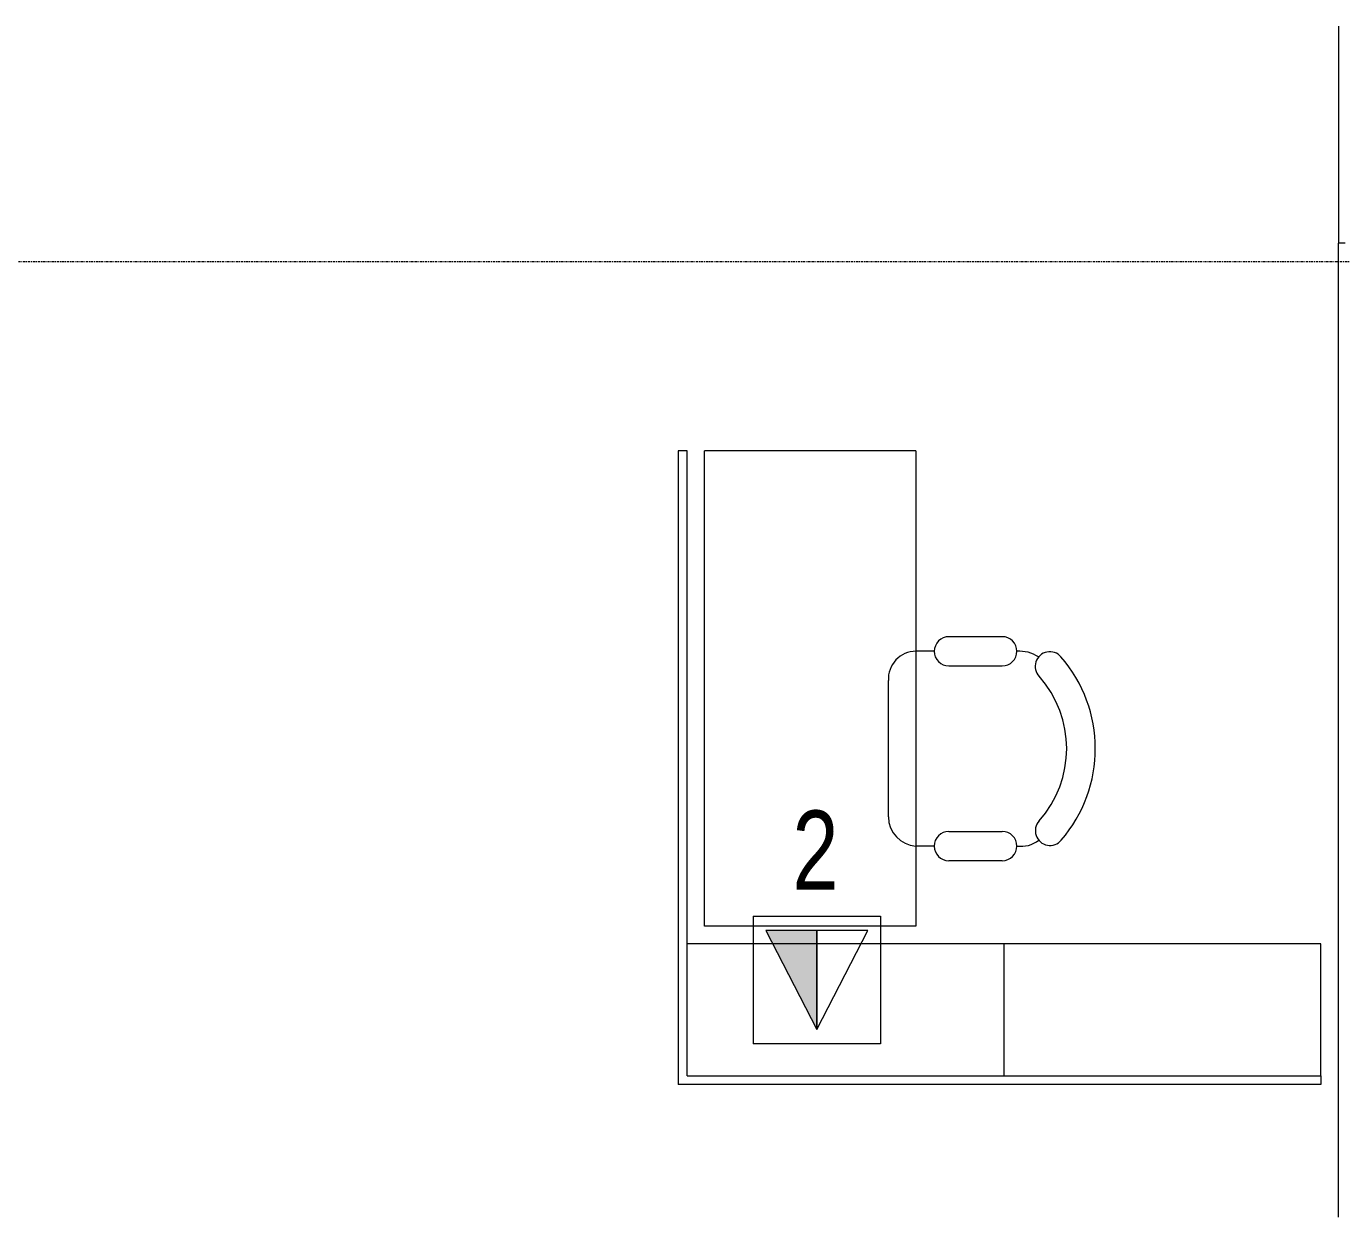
# Model space of a CAD drawing. Header units: inches. Extents: x -1205 to 1409, y -1117 to 895.
# Drawn here: x -513.1 to -363.7, y -698 to -563 of the extents above; entities that cross this region are included whole.
import ezdxf

# ---------------------------------------------------------------- set-up
doc = ezdxf.new("R2010")
doc.units = ezdxf.units.IN
doc.header["$MEASUREMENT"] = 0
doc.linetypes.add('Grid Line 1_4_', pattern=[0.4375, 0.25, -0.0625, 0.0625, -0.0625])
for name, color, linetype, lineweight in [('A-ANNO-NOTE', 131, 'Continuous', 9), ('A-GENM', 13, 'Continuous', 9), ('I-WALL', 2, 'Continuous', 13), ('S-GRID', 1, 'Continuous', 9)]:
    doc.layers.add(name, color=color, linetype=linetype, lineweight=lineweight)
doc.styles.add('Arial_1', font='arial.ttf', dxfattribs={"width": 0.75, "height": 9})

# ---------------------------------------------------------------- blocks, each defined once
blk = doc.blocks.new('Basic Wall _ Metal Stud - 5 3_8_ - Acoustic Plywood Face Pattern to deck - ___-2777457-8TH FLOOR TELECOM PLAN')
at = {"layer": 'I-WALL', "color": 253}
for p in [(-364.03, -562.99), (-363.28, -587.62)]:
    blk.add_line(p, (-364.03, -587.62), dxfattribs=at)
blk = doc.blocks.new('Basic Wall _ Metal Stud - 5 3_8_ - Acoustic Plywood Face Pattern to deck - ___-2777458-8TH FLOOR TELECOM PLAN')
at = {"layer": 'I-WALL', "color": 253}
blk.add_line((-364.03, -698.31), (-364.03, -587.62), dxfattribs=at)
blk = doc.blocks.new('HR Workstation 8TH FLOOR - HR Workstation 8TH FLOOR-5057647-8TH FLOOR TELECOM PLAN')
at = {"layer": 'A-GENM', "color": 53}
for p, q in [((37.47, 72), (22.47, 72)), ((22.47, 72), (22.47, 0)), ((37.47, 0), (37.47, 72)), ((37.47, 72), (38.47, 72)), ((38.47, 72), (38.47, -1)), ((22.47, 36), (37.47, 36)), ((-12.43, 35.81), (-12.43, 29.75)), ((-9.11, 29.74), (-9.11, 35.81)), ((9.7, 29.74), (9.7, 35.8)), ((13.02, 35.81), (13.02, 29.74)), ((-10.77, 28.08), (-10.77, 26)), ((11.36, 28.08), (11.36, 26)), ((-33.53, 26), (20.47, 26)), ((-33.53, 26), (-33.53, 2)), ((20.47, 26), (20.47, 2)), ((8.04, 22.87), (-7.45, 22.87)), ((20.47, 2), (-33.53, 2)), ((-33.53, 0), (-33.53, -1)), ((22.47, 0), (-33.53, 0)), ((-33.53, -1), (38.47, -1)), ((37.47, 0), (22.47, 0))]:
    blk.add_line(p, q, dxfattribs=at)
for centre, radius, start, end in [((0.29, 30.49), 15.89, 49.1437, 131.054), ((-9.05, 41.22), 1.67, 131.054, 312.5429), ((0.29, 30.8), 12.33, 48.2016, 131.7984), ((9.62, 41.24), 1.67, 228.2016, 50.0859), ((-6.84, 37.76), 3.94, 146.9517, 184.2406), ((8.13, 37.94), 3.26, 351.6396, 38.2491), ((-10.77, 35.81), 1.66, 89.999, 180), ((-10.77, 35.81), 1.66, 0.0055, 89.999), ((11.36, 35.81), 1.66, 90.0156, 180.2214), ((11.36, 35.81), 1.66, 360, 90.0156), ((-10.77, 29.74), 1.66, 179.8001, 270.0001), ((-10.77, 29.74), 1.66, 269.965, 360), ((11.36, 29.74), 1.66, 180, 270.0521), ((11.36, 29.74), 1.66, 270.0521, 359.9993), ((-7.64, 26), 3.13, 180, 273.4675), ((8.04, 26.2), 3.33, 270, 356.6083)]:
    blk.add_arc(centre, radius, start, end, dxfattribs=at)
blk = doc.blocks.new('18433_1 - AEO NY - CENTRAL_rvt-1-8TH FLOOR TELECOM PLAN')
at = {"layer": 'S-GRID', "linetype": 'Grid Line 1_4_'}
blk.add_line((444.9, -589.74), (-904.42, -589.74), dxfattribs=at)
at = {"color": 53, "lineweight": 9}
for name in ['Basic Wall _ Metal Stud - 5 3_8_ - Acoustic Plywood Face Pattern to deck - ___-2777457-8TH FLOOR TELECOM PLAN', 'Basic Wall _ Metal Stud - 5 3_8_ - Acoustic Plywood Face Pattern to deck - ___-2777458-8TH FLOOR TELECOM PLAN']:
    blk.add_blockref(name, (0, 0), dxfattribs=at)
at = {"color": 53, "lineweight": 9, "rotation": 269.9999999999997}
blk.add_blockref('HR Workstation 8TH FLOOR - HR Workstation 8TH FLOOR-5057647-8TH FLOOR TELECOM PLAN', (-438.03, -644.78), dxfattribs=at)

msp = doc.modelspace()

# ---------------------------------------------------------------- block references
at = {"lineweight": 5}
msp.add_blockref('18433_1 - AEO NY - CENTRAL_rvt-1-8TH FLOOR TELECOM PLAN', (0, 0), dxfattribs=at)

# ---------------------------------------------------------------- next in the draw order: hatches: boundary and pattern name
at = {"layer": 'A-ANNO-NOTE'}
msp.add_hatch(color=256, dxfattribs=at).paths.add_polyline_path([(-423.28, -677), (-423.28, -665.75), (-429.09, -665.75)], flags=0)

# ---------------------------------------------------------------- next in the draw order: linework, layer by layer
for p, q in [((-430.53, -664.12), (-430.53, -678.61)), ((-430.53, -664.12), (-416.04, -664.12)), ((-416.04, -664.12), (-416.04, -678.61)), ((-423.28, -665.75), (-429.09, -665.75)), ((-429.09, -665.75), (-423.28, -677)), ((-423.28, -677), (-423.28, -665.75)), ((-423.28, -665.75), (-423.28, -677)), ((-416.04, -678.61), (-430.53, -678.61))]:
    msp.add_line(p, q, dxfattribs=at)
at = {"layer": 'A-ANNO-NOTE', "lineweight": 20}
for p, q in [((-429.09, -665.75), (-423.28, -677)), ((-417.48, -665.75), (-429.09, -665.75)), ((-423.28, -677), (-417.48, -665.75))]:
    msp.add_line(p, q, dxfattribs=at)

# ---------------------------------------------------------------- next in the draw order: texts
at = {"layer": 'A-ANNO-NOTE', "insert": (-426.06, -652.11), "char_height": 9, "width": 6.363, "attachment_point": 1, "style": 'Arial_1'}
msp.add_mtext('2', dxfattribs=at)

doc.saveas('drawing.dxf')
